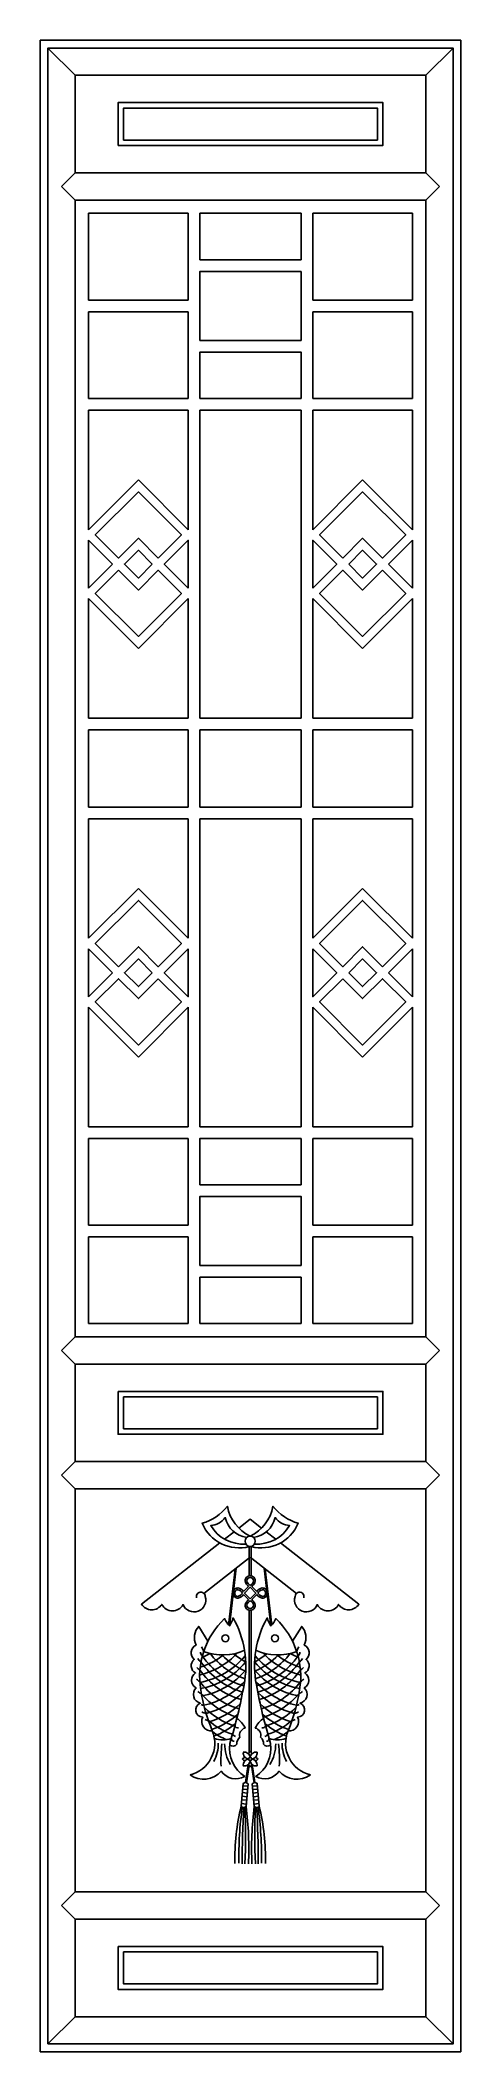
# Model space of a CAD drawing. Header units: metres. Extents: x -2250 to -1710, y 0 to 2580.
import ezdxf

# ---------------------------------------------------------------- set-up
doc = ezdxf.new("R2010")
doc.units = ezdxf.units.M
for name, color, linetype in [('3', 3, 'Continuous'), ('4', 4, 'Continuous'), ('7', 7, 'Continuous')]:
    doc.layers.add(name, color=color, linetype=linetype)

msp = doc.modelspace()

# ---------------------------------------------------------------- linework, layer by layer
at = {"layer": '3'}
for p, q in [((-2239.96, 2570), (-2204.96, 2535)), ((-1754.96, 2535), (-1719.96, 2570)), ((-2204.96, 2410), (-2222.46, 2392.5)), ((-1754.96, 2410), (-1737.46, 2392.5)), ((-2222.46, 2392.5), (-2204.96, 2375)), ((-1754.96, 2375), (-1737.46, 2392.5)), ((-2059.96, 2246.75), (-2059.96, 2358)), ((-2044.96, 2358), (-2044.96, 2298.5)), ((-1914.96, 2298.5), (-1914.96, 2358)), ((-1899.96, 2246.75), (-1899.96, 2358)), ((-2044.96, 2298.5), (-1914.96, 2298.5)), ((-2187.96, 2246.75), (-2059.96, 2246.75)), ((-1771.96, 2246.75), (-1899.96, 2246.75)), ((-2059.96, 2231.75), (-2187.96, 2231.75)), ((-2059.96, 2120.5), (-2059.96, 2231.75)), ((-1899.96, 2120.5), (-1899.96, 2231.75)), ((-1899.96, 2231.75), (-1771.96, 2231.75)), ((-2187.96, 2120.5), (-2059.96, 2120.5)), ((-1771.96, 2120.5), (-1899.96, 2120.5)), ((-2187.96, 2105.5), (-2059.96, 2105.5)), ((-2059.96, 2105.5), (-2059.96, 1952.2)), ((-2044.96, 1710.5), (-2044.96, 2105.5)), ((-2044.96, 2105.5), (-1914.96, 2105.5)), ((-1914.96, 1710.5), (-1914.96, 2105.5)), ((-1899.96, 2105.5), (-1899.96, 1952.2)), ((-1771.96, 2105.5), (-1899.96, 2105.5)), ((-2123.96, 2016.2), (-2187.96, 1952.2)), ((-2059.96, 1952.2), (-2123.96, 2016.2)), ((-1899.96, 1952.2), (-1835.96, 2016.2)), ((-1835.96, 2016.2), (-1771.96, 1952.2)), ((-2187.96, 1938.78), (-2157.19, 1908)), ((-1771.96, 1938.78), (-1802.74, 1908)), ((-2157.19, 1908), (-2187.96, 1877.22)), ((-1802.74, 1908), (-1771.96, 1877.22)), ((-2123.96, 1799.8), (-2187.96, 1863.8)), ((-2059.96, 1863.8), (-2123.96, 1799.8)), ((-2059.96, 1710.5), (-2059.96, 1863.8)), ((-1899.96, 1710.5), (-1899.96, 1863.8)), ((-1899.96, 1863.8), (-1835.96, 1799.8)), ((-1835.96, 1799.8), (-1771.96, 1863.8)), ((-2187.96, 1710.5), (-2059.96, 1710.5)), ((-2044.96, 1710.5), (-1914.96, 1710.5)), ((-1771.96, 1710.5), (-1899.96, 1710.5)), ((-2187.96, 1695.5), (-2059.96, 1695.5)), ((-2059.96, 1695.5), (-2059.96, 1596.5)), ((-1899.96, 1695.5), (-1899.96, 1596.5)), ((-1771.96, 1695.5), (-1899.96, 1695.5)), ((-2059.96, 1596.5), (-2187.96, 1596.5)), ((-2187.96, 1581.5), (-2059.96, 1581.5)), ((-2059.96, 1563.5), (-2059.96, 1581.5)), ((-2059.96, 1581.5), (-2059.96, 1428.2)), ((-2044.96, 1581.5), (-2044.96, 1186.5)), ((-2044.96, 1581.5), (-1914.96, 1581.5)), ((-1914.96, 1581.5), (-1914.96, 1186.5)), ((-1899.96, 1596.5), (-1771.96, 1596.5)), ((-1899.96, 1563.5), (-1899.96, 1581.5)), ((-1899.96, 1581.5), (-1899.96, 1428.2)), ((-1771.96, 1581.5), (-1899.96, 1581.5)), ((-2123.96, 1492.2), (-2187.96, 1428.2)), ((-2059.96, 1428.2), (-2123.96, 1492.2)), ((-1899.96, 1428.2), (-1835.96, 1492.2)), ((-1835.96, 1492.2), (-1771.96, 1428.2)), ((-2157.19, 1384), (-2187.96, 1414.78)), ((-1802.74, 1384), (-1771.96, 1414.78)), ((-2187.96, 1353.22), (-2157.19, 1384)), ((-1771.96, 1353.22), (-1802.74, 1384)), ((-2123.96, 1275.8), (-2187.96, 1339.8)), ((-2059.96, 1339.8), (-2123.96, 1275.8)), ((-2059.96, 1186.5), (-2059.96, 1339.8)), ((-1899.96, 1186.5), (-1899.96, 1339.8)), ((-1899.96, 1339.8), (-1835.96, 1275.8)), ((-1835.96, 1275.8), (-1771.96, 1339.8)), ((-2187.96, 1186.5), (-2059.96, 1186.5)), ((-2187.96, 1171.5), (-2059.96, 1171.5)), ((-2059.96, 1171.5), (-2059.96, 1060.25)), ((-2044.96, 1186.5), (-1914.96, 1186.5)), ((-1771.96, 1186.5), (-1899.96, 1186.5)), ((-1899.96, 1171.5), (-1899.96, 1060.25)), ((-1771.96, 1171.5), (-1899.96, 1171.5)), ((-2059.96, 1060.25), (-2187.96, 1060.25)), ((-1899.96, 1060.25), (-1771.96, 1060.25)), ((-2187.96, 1045.25), (-2059.96, 1045.25)), ((-2059.96, 1045.25), (-2059.96, 934)), ((-1899.96, 1045.25), (-1899.96, 934)), ((-1771.96, 1045.25), (-1899.96, 1045.25)), ((-2044.96, 934), (-2044.96, 993.5)), ((-2044.96, 993.5), (-1914.96, 993.5)), ((-1914.96, 993.5), (-1914.96, 934)), ((-2222.46, 899.5), (-2204.96, 917)), ((-1754.96, 917), (-1737.46, 899.5)), ((-2204.96, 882), (-2222.46, 899.5)), ((-1754.96, 882), (-1737.46, 899.5)), ((-2222.46, 739.5), (-2204.96, 757)), ((-1754.96, 757), (-1737.46, 739.5)), ((-2204.96, 722), (-2222.46, 739.5)), ((-1754.96, 722), (-1737.46, 739.5)), ((-2001.05, 666.9), (-2013.18, 657.43)), ((-1981.46, 610.36), (-1981.46, 648.25)), ((-1981.46, 610.36), (-1981.46, 648.25)), ((-1979.26, 610.36), (-1979.26, 648.25)), ((-1979.26, 610.36), (-1979.26, 648.25)), ((-1959.67, 666.9), (-1947.54, 657.43)), ((-1980.36, 634.21), (-2039.77, 587.8)), ((-1998.46, 620.07), (-2007.06, 546.17)), ((-1980.36, 634.21), (-1920.94, 587.8)), ((-1962.26, 620.07), (-1953.65, 546.17)), ((-1999.68, 619.12), (-2008.04, 547.31)), ((-1961.04, 619.12), (-1952.68, 547.31)), ((-1981.46, 566.36), (-1981.46, 384.2)), ((-1981.46, 566.36), (-1981.46, 384.2)), ((-1979.26, 566.36), (-1979.26, 384.2)), ((-1979.26, 566.36), (-1979.26, 384.2)), ((-1982.79, 368.66), (-1986.37, 345.19)), ((-1981.87, 367.41), (-1985.28, 345.04)), ((-1978.85, 367.41), (-1975.44, 345.04)), ((-1977.93, 368.66), (-1974.35, 345.19)), ((-1983.68, 336.26), (-1989.97, 336.81)), ((-1983.3, 340.65), (-1989.58, 341.2)), ((-1977.42, 340.65), (-1971.14, 341.2)), ((-1977.03, 336.26), (-1970.75, 336.81)), ((-1991.59, 318.28), (-1985.31, 317.73)), ((-1991.16, 323.18), (-1984.88, 322.63)), ((-1990.77, 327.63), (-1984.49, 327.08)), ((-1990.35, 332.42), (-1984.07, 331.87)), ((-1970.37, 332.42), (-1976.65, 331.87)), ((-1969.95, 327.63), (-1976.23, 327.08)), ((-1969.56, 323.18), (-1975.84, 322.63)), ((-1969.13, 318.28), (-1975.41, 317.73)), ((-2222.46, 187.5), (-2204.96, 205)), ((-2204.96, 170), (-2222.46, 187.5)), ((-1754.96, 205), (-1737.46, 187.5)), ((-1754.96, 170), (-1737.46, 187.5)), ((-2239.96, 10), (-2204.96, 45)), ((-1754.96, 45), (-1719.96, 10))]:
    msp.add_line(p, q, dxfattribs=at)
for points in [[(-2239.96, 10), (-1719.96, 10), (-1719.96, 2570), (-2239.96, 2570)], [(-2149.96, 2445), (-1809.96, 2445), (-1809.96, 2500), (-2149.96, 2500)], [(-2142.96, 2452), (-1816.96, 2452), (-1816.96, 2493), (-2142.96, 2493)], [(-1914.96, 2283.5), (-1914.96, 2195), (-2044.96, 2195), (-2044.96, 2283.5)], [(-1914.96, 2120.5), (-1914.96, 2180), (-2044.96, 2180), (-2044.96, 2120.5)], [(-2098.45, 1915.71), (-2068.68, 1945.49), (-2123.96, 2000.77), (-2179.25, 1945.49), (-2149.47, 1915.71), (-2123.96, 1941.22)], [(-1861.47, 1915.71), (-1891.25, 1945.49), (-1835.96, 2000.77), (-1780.68, 1945.49), (-1810.45, 1915.71), (-1835.96, 1941.22)], [(-2059.96, 1877.22), (-2090.74, 1908), (-2059.96, 1938.78)], [(-1899.96, 1877.22), (-1869.19, 1908), (-1899.96, 1938.78)], [(-2106.17, 1908), (-2123.96, 1890.2), (-2141.76, 1908), (-2123.96, 1925.8)], [(-1853.76, 1908), (-1835.96, 1890.2), (-1818.17, 1908), (-1835.96, 1925.8)], [(-2149.47, 1900.29), (-2123.96, 1874.78), (-2098.45, 1900.29), (-2068.68, 1870.51), (-2123.96, 1815.23), (-2179.25, 1870.51)], [(-1810.45, 1900.29), (-1835.96, 1874.78), (-1861.47, 1900.29), (-1891.25, 1870.51), (-1835.96, 1815.23), (-1780.68, 1870.51)], [(-2044.96, 1596.5), (-2044.96, 1695.5), (-1914.96, 1695.5), (-1914.96, 1596.5)], [(-2149.47, 1391.71), (-2123.96, 1417.22), (-2098.45, 1391.71), (-2068.68, 1421.49), (-2123.96, 1476.77), (-2179.25, 1421.49)], [(-1810.45, 1391.71), (-1835.96, 1417.22), (-1861.47, 1391.71), (-1891.25, 1421.49), (-1835.96, 1476.77), (-1780.68, 1421.49)], [(-2106.17, 1384), (-2123.96, 1401.8), (-2141.76, 1384), (-2123.96, 1366.2)], [(-2059.96, 1414.78), (-2090.74, 1384), (-2059.96, 1353.22)], [(-1899.96, 1414.78), (-1869.19, 1384), (-1899.96, 1353.22)], [(-1853.76, 1384), (-1835.96, 1401.8), (-1818.17, 1384), (-1835.96, 1366.2)], [(-2098.45, 1376.29), (-2068.68, 1346.51), (-2123.96, 1291.23), (-2179.25, 1346.51), (-2149.47, 1376.29), (-2123.96, 1350.78)], [(-1861.47, 1376.29), (-1891.25, 1346.51), (-1835.96, 1291.23), (-1780.68, 1346.51), (-1810.45, 1376.29), (-1835.96, 1350.78)], [(-1914.96, 1171.5), (-1914.96, 1112), (-2044.96, 1112), (-2044.96, 1171.5)], [(-1914.96, 1008.5), (-1914.96, 1097), (-2044.96, 1097), (-2044.96, 1008.5)], [(-2149.96, 847), (-1809.96, 847), (-1809.96, 792), (-2149.96, 792)], [(-2142.96, 840), (-1816.96, 840), (-1816.96, 799), (-2142.96, 799)], [(-1980.36, 580.99), (-1972.99, 588.36), (-1980.36, 595.73), (-1987.72, 588.36)], [(-1980.36, 580.99), (-1987.72, 588.36), (-1980.36, 595.73), (-1972.99, 588.36)], [(-2149.96, 135), (-1809.96, 135), (-1809.96, 80), (-2149.96, 80)], [(-2142.96, 128), (-1816.96, 128), (-1816.96, 87), (-2142.96, 87)]]:
    msp.add_lwpolyline(points, close=True, dxfattribs=at)
for points in [[(-2044.96, 1563.5), (-2044.96, 1581.5)], [(-1914.96, 1581.5), (-1914.96, 1563.5)], [(-1994.96, 671.66), (-1980.36, 683.06), (-1965.76, 671.66)], [(-1982.34, 596.85), (-1988.85, 590.34)], [(-1988.85, 590.34), (-1982.34, 596.85)], [(-1971.87, 590.34), (-1978.37, 596.85)], [(-1978.37, 596.85), (-1971.87, 590.34)], [(-1988.85, 586.38), (-1982.34, 579.87)], [(-1982.34, 579.87), (-1988.85, 586.38)], [(-1978.37, 579.87), (-1971.87, 586.38)], [(-1971.87, 586.38), (-1978.37, 579.87)]]:
    msp.add_lwpolyline(points, dxfattribs=at)
for points in [[(-1981.46, 647.87, -0.37), (-2042.04, 677.83, 0.15), (-2009.63, 699.59, 0.24), (-1980.36, 661.35)], [(-1979.26, 647.87, 0.37), (-1918.67, 677.83, -0.15), (-1951.09, 699.59, -0.24), (-1980.36, 661.35)], [(-1985.93, 651.21, -0.28), (-2031.03, 674.94, 0.23), (-2012.45, 685.11, 0.31), (-1984.72, 659.67, 0.3)], [(-1974.79, 651.21, 0.28), (-1929.69, 674.94, -0.23), (-1948.27, 685.11, -0.31), (-1976, 659.67, -0.3)], [(-2019.19, 652.73), (-2119.94, 574.04, 0.54), (-2093.82, 573.73, 0.6), (-2066.49, 573.51, 0.96), (-2038.03, 583.99, 1.09), (-2049.3, 582.38)], [(-1941.52, 652.73), (-1840.78, 574.04, -0.54), (-1866.89, 573.73, -0.6), (-1894.23, 573.51, -0.96), (-1922.69, 583.99, -1.09), (-1911.42, 582.38)], [(-1988.85, 590.34, 0.19), (-1995.85, 594.85, 0.44), (-2002.36, 588.36, 0.44), (-1995.85, 581.87, 0.19), (-1988.85, 586.38, 0.19)], [(-1988.85, 590.34, 0.19), (-1995.85, 594.85, 0.44), (-2002.36, 588.36, 0.44), (-1995.85, 581.87, 0.19), (-1988.85, 586.38, 0.19)], [(-1982.34, 596.85, -0.19), (-1986.85, 603.85, -0.44), (-1980.36, 610.36, -0.44), (-1973.87, 603.85, -0.19), (-1978.37, 596.85, -0.19)], [(-1978.37, 596.85, 0.19), (-1973.87, 603.85, 0.44), (-1980.36, 610.36, 0.44), (-1986.85, 603.85, 0.19), (-1982.34, 596.85, 0.19)], [(-1971.87, 590.34, -0.19), (-1964.87, 594.85, -0.44), (-1958.36, 588.36, -0.44), (-1964.87, 581.87, -0.19), (-1971.87, 586.38, -0.19)], [(-1971.87, 590.34, -0.19), (-1964.87, 594.85, -0.44), (-1958.36, 588.36, -0.44), (-1964.87, 581.87, -0.19), (-1971.87, 586.38, -0.19)], [(-1982.34, 579.87, 0.19), (-1986.85, 572.87, 0.44), (-1980.36, 566.36, 0.44), (-1973.87, 572.87, 0.19), (-1978.37, 579.87, 0.19)], [(-1978.37, 579.87, -0.19), (-1973.87, 572.87, -0.44), (-1980.36, 566.36, -0.44), (-1986.85, 572.87, -0.19), (-1982.34, 579.87, -0.19)], [(-2034.68, 526.71), (-2046.48, 545.62, 0.3), (-2049.79, 521.71, 0.55), (-2052.15, 503.11, 0.55), (-2050.4, 485.88, 0.59), (-2049.74, 466.73, 0.59), (-2044.46, 447.06, 0.83), (-2041.22, 429.27, 0.59), (-2028.96, 411.49)], [(-1926.04, 526.71), (-1914.24, 545.62, -0.3), (-1910.93, 521.71, -0.55), (-1908.57, 503.11, -0.55), (-1910.32, 485.88, -0.59), (-1910.98, 466.73, -0.59), (-1916.26, 447.06, -0.83), (-1919.5, 429.27, -0.59), (-1931.76, 411.49)], [(-1997.73, 427.56, -0.16), (-1986.94, 415.17, 0.41), (-1993.77, 403.36, 0.27), (-1997.32, 394.55, -0.4), (-2006.76, 393.34)], [(-1962.99, 427.56, 0.16), (-1973.78, 415.17, -0.41), (-1966.95, 403.36, -0.27), (-1963.4, 394.55, 0.4), (-1953.96, 393.34)], [(-1986.81, 377.53, 0.16), (-1990.36, 375.46, 0.16), (-1986.81, 373.39)], [(-1986.81, 373.39, -0.16), (-1990.36, 375.46, -0.16), (-1986.81, 377.53, -0.16)], [(-1982.43, 381.91, -0.16), (-1980.36, 385.46, -0.16), (-1978.29, 381.91)], [(-1978.29, 381.91, 0.16), (-1980.36, 385.46, 0.16), (-1982.43, 381.91)], [(-1978.29, 369.01, -0.16), (-1980.36, 365.46, -0.16), (-1982.43, 369.01, -0.16)], [(-1982.43, 369.01, 0.16), (-1980.36, 365.46, 0.16), (-1978.29, 369.01, 0.16)], [(-1973.91, 373.39, 0.16), (-1970.36, 375.46, 0.16), (-1973.91, 377.53, 0.16)], [(-1973.91, 377.53, -0.16), (-1970.36, 375.46, -0.16), (-1973.91, 373.39)]]:
    msp.add_lwpolyline(points, format="xyb", dxfattribs=at)
for points in [[(-1980.36, 598.19, -0.21), (-1984.66, 604.11, -0.44), (-1980.36, 608.16, -0.44), (-1976.06, 604.11, -0.21)], [(-1980.36, 598.19, 0.21), (-1976.06, 604.11, 0.44), (-1980.36, 608.16, 0.44), (-1984.66, 604.11, 0.21)], [(-1990.19, 588.36, 0.21), (-1996.11, 592.66, 0.44), (-2000.15, 588.36, 0.44), (-1996.11, 584.06, 0.21)], [(-1990.19, 588.36, 0.21), (-1996.11, 592.66, 0.44), (-2000.15, 588.36, 0.44), (-1996.11, 584.06, 0.21)], [(-1980.36, 578.53, 0.21), (-1984.66, 572.61, 0.44), (-1980.36, 568.56, 0.44), (-1976.06, 572.61, 0.21)], [(-1980.36, 578.53, -0.21), (-1976.06, 572.61, -0.44), (-1980.36, 568.56, -0.44), (-1984.66, 572.61, -0.21)], [(-1970.53, 588.36, -0.21), (-1964.61, 592.66, -0.44), (-1960.56, 588.36, -0.44), (-1964.61, 584.06, -0.21)], [(-1970.53, 588.36, -0.21), (-1964.61, 592.66, -0.44), (-1960.56, 588.36, -0.44), (-1964.61, 584.06, -0.21)], [(-2057.63, 355.32, 0.39), (-2017.46, 359.8, 0.38), (-1987.42, 352.99, -0.29), (-2006.52, 395.39, 0.03), (-1988.26, 470.72, 0.18), (-2002.28, 556.5, -0.1), (-2007.06, 546.17, -0.07), (-2013.31, 555.58, 0.25), (-2043.83, 464.13, 0.06), (-2028.96, 411.49, -0.46)], [(-1903.09, 355.32, -0.39), (-1943.26, 359.8, -0.38), (-1973.3, 352.99, 0.29), (-1954.19, 395.39, -0.03), (-1972.46, 470.72, -0.18), (-1958.44, 556.5, 0.1), (-1953.65, 546.17, 0.07), (-1947.4, 555.58, -0.25), (-1916.88, 464.13, -0.06), (-1931.76, 411.49, 0.46)], [(-1985.58, 314.54), (-1983.05, 343.55, 0.43), (-1989.33, 344.1), (-1991.87, 315.09, 0.49)], [(-1975.13, 314.54), (-1977.67, 343.55, -0.43), (-1971.39, 344.1), (-1968.85, 315.09, -0.49)]]:
    msp.add_lwpolyline(points, format="xyb", close=True, dxfattribs=at)
for centre, radius in [((-1980.36, 654.75), 6.6), ((-1980.36, 654.75), 6.6), ((-2012.17, 530.31), 4.4), ((-1948.55, 530.31), 4.4), ((-1980.36, 375.46), 2.07), ((-1980.36, 375.46), 2.07)]:
    msp.add_circle(centre, radius, dxfattribs=at)
for centre, radius, start, end in [((-1843.05, 608.83), 218.78, 204.08, 205.78), ((-2117.66, 608.83), 218.78, 334.22, 335.92), ((-2031.65, 509.04), 23.51, 223.26, 235.5), ((-2039.23, 508.39), 9.31, 206.4, 242.28), ((-2068.05, 578.5), 97.96, 283.44, 316.88), ((-2062.27, 570.25), 97.96, 280.14, 320.32), ((-2073.83, 586.75), 97.96, 287.35, 307.37), ((-2036.5, 513.6), 7.85, 186.81, 227.41), ((-2061.79, 562.21), 97.96, 280.4, 320.32), ((-1962.64, 555.36), 97.96, 214.3, 253.72), ((-2079.98, 596.11), 97.96, 292.58, 299.5), ((-1961.06, 563.26), 97.96, 214.47, 253.71), ((-2015.45, 577.47), 68.58, 248.91, 294.18), ((-1954.2, 570.64), 97.96, 217.6, 250.47), ((-1947.35, 578.01), 97.96, 224.87, 246.77), ((-1939.96, 586.44), 97.96, 231.01, 242.07), ((-2020.75, 586.44), 97.96, 297.93, 308.99), ((-2013.37, 578.01), 97.96, 293.23, 315.13), ((-1898.93, 562.21), 97.96, 219.68, 259.6), ((-1898.44, 570.25), 97.96, 219.68, 259.86), ((-2006.51, 570.64), 97.96, 289.53, 322.4), ((-1945.27, 577.47), 68.58, 245.82, 291.09), ((-1999.66, 563.26), 97.96, 286.29, 325.53), ((-1998.08, 555.36), 97.96, 286.28, 325.7), ((-1892.67, 578.5), 97.96, 223.12, 256.56), ((-1886.89, 586.75), 97.96, 232.63, 252.65), ((-1880.74, 596.11), 97.96, 240.5, 247.42), ((-1924.21, 513.6), 7.85, 312.59, 353.19), ((-1921.48, 508.39), 9.31, 297.72, 333.6), ((-1929.07, 509.04), 23.51, 304.5, 316.74), ((-2028.09, 502.31), 32.33, 229.42, 238.27), ((-1966.86, 533.77), 97.96, 217, 253.45), ((-1964.75, 545.88), 97.96, 215.03, 253.8), ((-2061.01, 552.53), 97.96, 280.91, 320.32), ((-2060.58, 540.24), 97.96, 282.21, 318.29), ((-1899.71, 552.53), 97.96, 219.68, 259.09), ((-1900.14, 540.24), 97.96, 221.71, 257.79), ((-1995.97, 545.88), 97.96, 286.2, 324.97), ((-1993.86, 533.77), 97.96, 286.55, 323), ((-1932.63, 502.31), 32.33, 301.73, 310.58), ((-2033.35, 479.27), 22.3, 230.96, 244.36), ((-2039.2, 455.91), 11.44, 248.33, 266.66), ((-1968.44, 522.71), 97.96, 220.44, 252.84), ((-1969.5, 510.59), 97.96, 224.67, 251.68), ((-2060.54, 529.07), 97.96, 283.91, 315.9), ((-2061.16, 516.92), 97.96, 286.46, 313.84), ((-1900.18, 529.07), 97.96, 224.1, 256.09), ((-1899.56, 516.92), 97.96, 226.16, 253.54), ((-1992.28, 522.71), 97.96, 287.16, 319.56), ((-1991.22, 510.59), 97.96, 288.32, 315.33), ((-1921.52, 455.91), 11.44, 273.34, 291.67), ((-1927.37, 479.27), 22.3, 295.64, 309.04), ((-2032.91, 453.18), 19.63, 241.66, 258), ((-2033.88, 433.33), 8.36, 239.72, 268.58), ((-1970.55, 499.53), 97.96, 229.56, 250.57), ((-2061.63, 505.82), 97.96, 289.04, 311.7), ((-2061.89, 496.29), 97.96, 290.96, 309.6), ((-1996.49, 420.13), 4.57, 213.64, 282.8), ((-1964.23, 420.13), 4.57, 257.2, 326.36), ((-1899.09, 505.82), 97.96, 228.3, 250.96), ((-1898.83, 496.29), 97.96, 230.4, 249.04), ((-1990.17, 499.53), 97.96, 289.43, 310.44), ((-1926.83, 433.33), 8.36, 271.42, 300.28), ((-1927.81, 453.18), 19.63, 282, 298.34), ((-1971.61, 490.05), 97.96, 234.5, 246.2), ((-2070.78, 395.6), 49.5, 332.05, 0.46), ((-2015.71, 435.17), 35.05, 252.47, 288.46), ((-1857.96, 374.53), 159.95, 172.68, 183.02), ((-1961.23, 395.15), 51.94, 180.06, 210.95), ((-2001.31, 401.62), 3.32, 174.67, 272.97), ((-1995.09, 414.45), 10.86, 222.23, 248.24), ((-1965.63, 414.45), 10.86, 291.76, 317.77), ((-1959.41, 401.62), 3.32, 267.03, 5.33), ((-1945, 435.17), 35.05, 251.54, 287.53), ((-1999.49, 395.15), 51.94, 329.05, 359.94), ((-1989.11, 490.05), 97.96, 293.8, 305.5), ((-2102.76, 374.53), 159.95, 356.98, 7.32), ((-1889.93, 395.6), 49.5, 179.54, 207.95), ((-1981.43, 383.19), 7.8, 172.1, 262.68), ((-1981.43, 383.19), 7.8, 172.1, 262.68), ((-1981.43, 367.73), 7.8, 97.32, 187.9), ((-1981.43, 367.73), 7.8, 97.32, 187.9), ((-1988.09, 376.53), 7.8, 7.32, 97.9), ((-1988.09, 376.53), 7.8, 7.32, 97.9), ((-1988.09, 374.39), 7.8, 262.1, 352.68), ((-1988.09, 374.39), 7.8, 262.1, 352.68), ((-1972.63, 376.53), 7.8, 82.1, 172.68), ((-1972.63, 376.53), 7.8, 82.1, 172.68), ((-1972.63, 374.39), 7.8, 187.32, 277.9), ((-1972.63, 374.39), 7.8, 187.32, 277.9), ((-1979.29, 383.19), 7.8, 277.32, 7.9), ((-1979.29, 383.19), 7.8, 277.32, 7.9), ((-1979.29, 367.73), 7.8, 352.1, 82.68), ((-1979.29, 367.73), 7.8, 352.1, 82.68), ((-1719.77, 248.25), 280.18, 166.2, 181.4), ((-1563.45, 251.42), 431.46, 171.69, 181.27), ((-805.22, 244.24), 1185.43, 176.66, 180.15), ((-2649.42, 274.92), 663.25, 357.08, 3.33), ((-2413.25, 260.39), 431.08, 357.41, 7.22), ((-1547.47, 260.39), 431.08, 172.78, 182.59), ((-1311.3, 274.92), 663.25, 176.67, 182.92), ((-3155.5, 244.24), 1185.43, 359.85, 3.34), ((-2397.26, 251.42), 431.46, 358.73, 8.31), ((-2240.95, 248.25), 280.18, 358.6, 13.8)]:
    msp.add_arc(centre, radius, start, end, dxfattribs=at)
at = {"layer": '4'}
msp.add_lwpolyline([(-2249.96, 0), (-1709.96, 0), (-1709.96, 2580), (-2249.96, 2580)], close=True, dxfattribs=at)
at = {"layer": '7'}
for p, q in [((-1754.96, 2535), (-2204.96, 2535)), ((-2204.96, 2535), (-2204.96, 2410)), ((-1754.96, 2535), (-1754.96, 2410)), ((-2204.96, 2410), (-1754.96, 2410)), ((-2204.96, 2375), (-2204.96, 917)), ((-2204.96, 2375), (-1754.96, 2375)), ((-1754.96, 917), (-1754.96, 2375)), ((-2059.96, 2358), (-2187.96, 2358)), ((-2187.96, 2358), (-2187.96, 2246.75)), ((-1914.96, 2358), (-2044.96, 2358)), ((-1899.96, 2358), (-1771.96, 2358)), ((-1771.96, 2358), (-1771.96, 2246.75)), ((-2187.96, 2231.75), (-2187.96, 2120.5)), ((-1771.96, 2231.75), (-1771.96, 2120.5)), ((-2187.96, 1952.2), (-2187.96, 2105.5)), ((-1771.96, 1952.2), (-1771.96, 2105.5)), ((-2187.96, 1877.22), (-2187.96, 1938.78)), ((-1771.96, 1877.22), (-1771.96, 1938.78)), ((-2187.96, 1863.8), (-2187.96, 1710.5)), ((-1771.96, 1863.8), (-1771.96, 1710.5)), ((-2187.96, 1596.5), (-2187.96, 1695.5)), ((-1771.96, 1596.5), (-1771.96, 1695.5)), ((-2187.96, 1563.5), (-2187.96, 1581.5)), ((-2187.96, 1428.2), (-2187.96, 1581.5)), ((-1771.96, 1563.5), (-1771.96, 1581.5)), ((-1771.96, 1428.2), (-1771.96, 1581.5)), ((-2187.96, 1414.78), (-2187.96, 1353.22)), ((-1771.96, 1414.78), (-1771.96, 1353.22)), ((-2187.96, 1339.8), (-2187.96, 1186.5)), ((-1771.96, 1339.8), (-1771.96, 1186.5)), ((-2187.96, 1060.25), (-2187.96, 1171.5)), ((-1771.96, 1060.25), (-1771.96, 1171.5)), ((-2187.96, 934), (-2187.96, 1045.25)), ((-1771.96, 934), (-1771.96, 1045.25)), ((-2059.96, 934), (-2187.96, 934)), ((-1914.96, 934), (-2044.96, 934)), ((-1899.96, 934), (-1771.96, 934)), ((-2204.96, 917), (-1754.96, 917)), ((-2204.96, 882), (-2204.96, 757)), ((-2204.96, 882), (-1754.96, 882)), ((-1754.96, 757), (-1754.96, 882)), ((-2204.96, 757), (-1754.96, 757)), ((-2204.96, 722), (-2204.96, 205)), ((-2204.96, 722), (-1754.96, 722)), ((-1754.96, 205), (-1754.96, 722)), ((-2204.96, 205), (-1754.96, 205)), ((-2204.96, 170), (-1754.96, 170)), ((-2204.96, 170), (-2204.96, 45)), ((-1754.96, 45), (-1754.96, 170)), ((-2204.96, 45), (-1754.96, 45))]:
    msp.add_line(p, q, dxfattribs=at)

doc.saveas('drawing.dxf')
